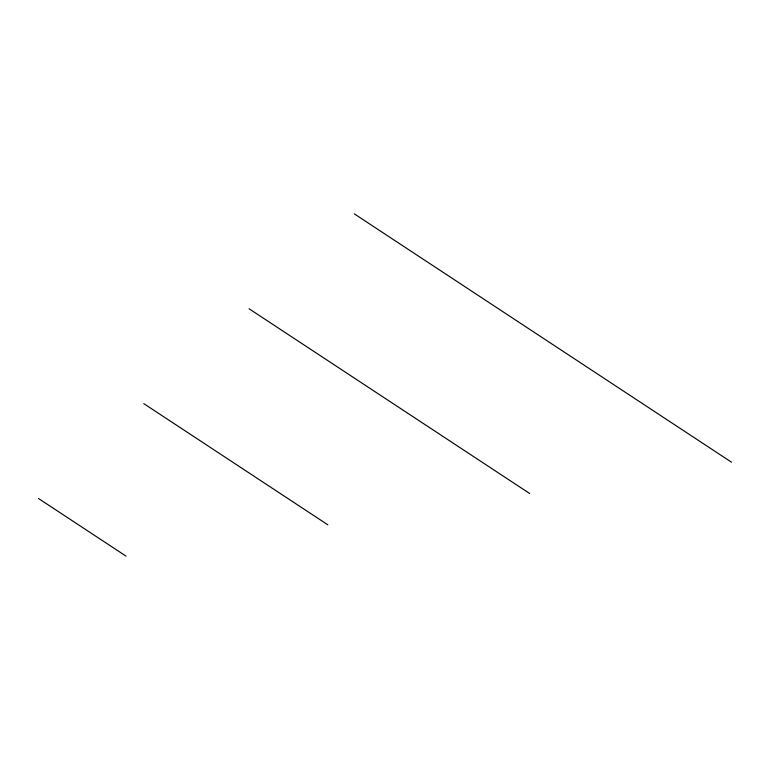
<?xml version="1.0" encoding="UTF-8"?>
<svg xmlns="http://www.w3.org/2000/svg" width="770" height="770" viewBox="0 0 770 770"><rect width="100%" height="100%" fill="white"/><g stroke="black" fill="none" stroke-linecap="round" stroke-linejoin="round"><path stroke-width="1.16" d="M354.354 213.896L731.5 462.192M249.066 308.76L529.664 493.503M143.788 403.634L327.828 524.803M38.5 498.498L126.001 556.104"/></g></svg>
